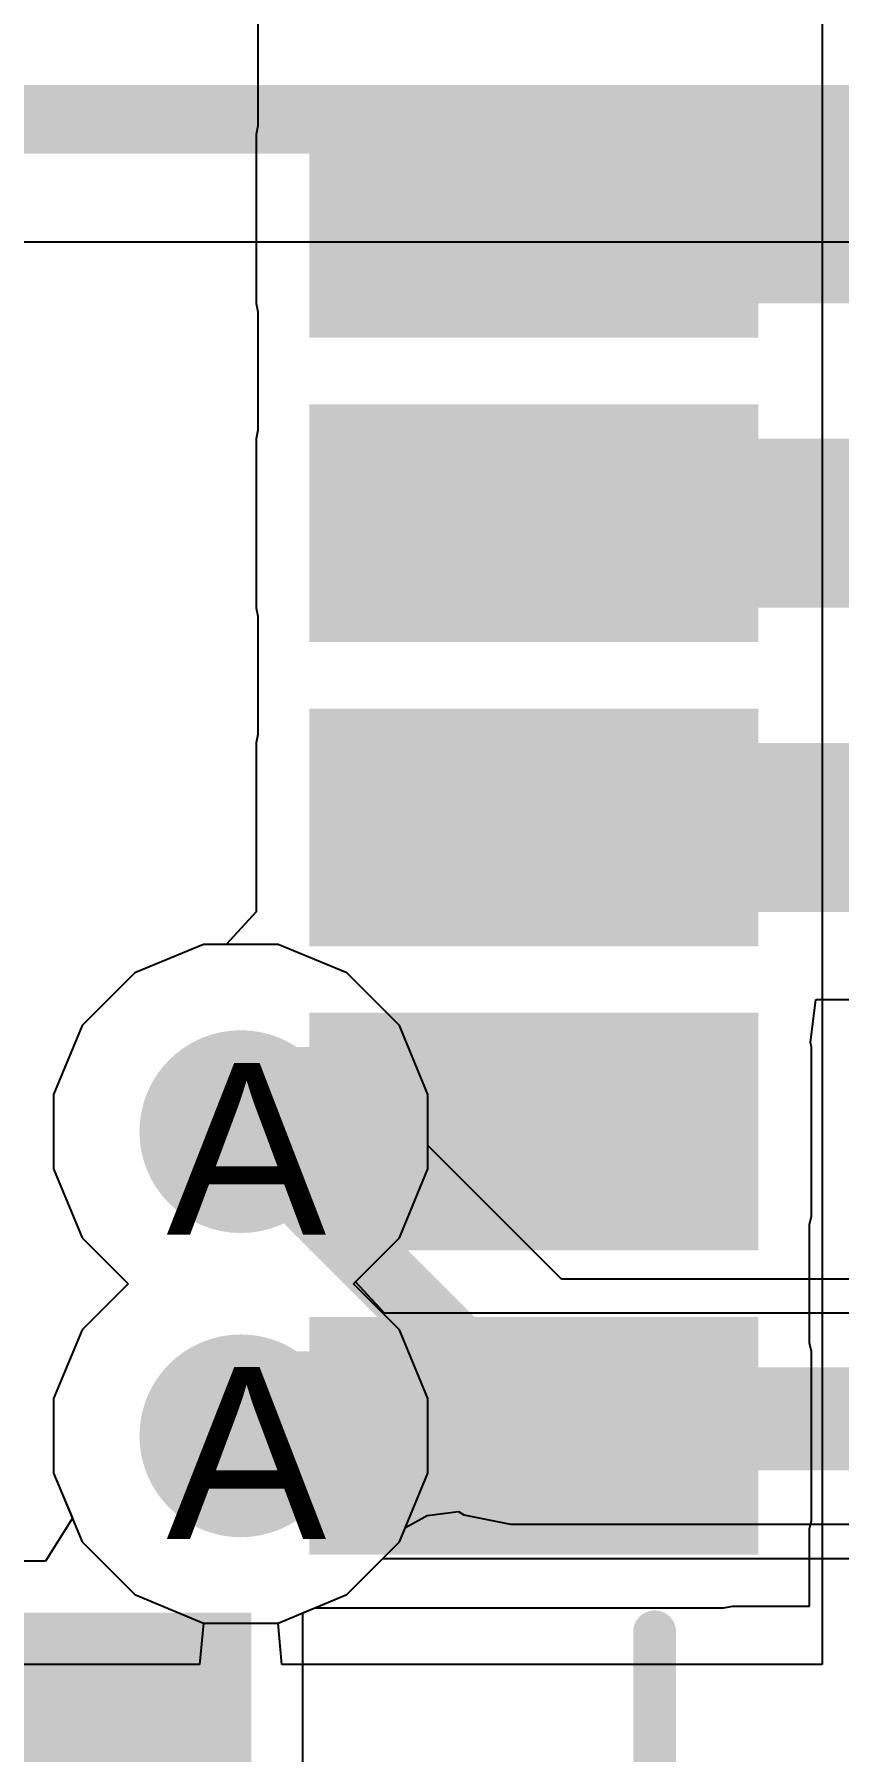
# Model space of a CAD drawing. Header units: inches. Extents: x 0 to 5271, y 0 to 5417.
# Drawn here: x 19.06 to 21.44, y 29.83 to 34.91 of the extents above; entities that cross this region are included whole.
import ezdxf

# ---------------------------------------------------------------- set-up
doc = ezdxf.new("R2010")
doc.units = ezdxf.units.IN
for name, color, linetype in [('Bottom Layer', 5, 'Continuous'), ('Drill Drawing', 1, 'Continuous'), ('L2_GND1', 16, 'Continuous'), ('L3_SIG1', 76, 'Continuous'), ('L4_PWR', 90, 'Continuous'), ('L5_GND2', 156, 'Continuous'), ('L6_SIG2', 130, 'Continuous'), ('L7_GND3', 216, 'Continuous'), ('Top Layer', 1, 'Continuous'), ('Top Overlay', 2, 'Continuous'), ('Top Paste', 8, 'Continuous'), ('Top Solder', 216, 'Continuous'), ('Via Holes', 16, 'Continuous')]:
    doc.layers.add(name, color=color, linetype=linetype)
doc.styles.add('Arial', font='', dxfattribs={"height": 0.2})
doc.styles.get('Arial').set_extended_font_data('Arial')

# ---------------------------------------------------------------- blocks, each defined once
blk = doc.blocks.new('AP6256__420')
at = {"layer": 'Top Layer'}
for points in [[(-5.1249, -4.75), (-6.2499, -4.75), (-6.2499, -4.25), (-5.1249, -4.25)], [(-4.7499, -6.25), (-4.7499, -5.125), (-4.2499, -5.125), (-4.2499, -6.25)], [(-3.85, -6.25), (-3.85, -5.125), (-3.35, -5.125), (-3.35, -6.25)], [(-2.9499, -6.25), (-2.9499, -5.125), (-2.4499, -5.125), (-2.4499, -6.25)], [(-2.05, -6.25), (-2.05, -5.125), (-1.55, -5.125), (-1.55, -6.25)], [(-1.1499, -6.25), (-1.1499, -5.125), (-0.6499, -5.125), (-0.6499, -6.25)]]:
    blk.add_hatch(color=1, dxfattribs=at).paths.add_polyline_path(points)
at = {"layer": 'Top Paste'}
for points in [[(-5.1249, -4.75), (-6.2499, -4.75), (-6.2499, -4.25), (-5.1249, -4.25)], [(-4.7499, -6.25), (-4.7499, -5.125), (-4.2499, -5.125), (-4.2499, -6.25)], [(-3.85, -6.25), (-3.85, -5.125), (-3.35, -5.125), (-3.35, -6.25)], [(-2.9499, -6.25), (-2.9499, -5.125), (-2.4499, -5.125), (-2.4499, -6.25)], [(-2.05, -6.25), (-2.05, -5.125), (-1.55, -5.125), (-1.55, -6.25)], [(-1.1499, -6.25), (-1.1499, -5.125), (-0.6499, -5.125), (-0.6499, -6.25)]]:
    blk.add_hatch(color=8, dxfattribs=at).paths.add_polyline_path(points)
at = {"layer": 'Top Solder'}
for points in [[(-5.0233, -4.8516), (-6.3515, -4.8516), (-6.3515, -4.1484), (-5.0233, -4.1484)], [(-4.8515, -6.3516), (-4.8515, -5.0234), (-4.1483, -5.0234), (-4.1483, -6.3516)], [(-3.9516, -6.3516), (-3.9516, -5.0234), (-3.2484, -5.0234), (-3.2484, -6.3516)], [(-3.0515, -6.3516), (-3.0515, -5.0234), (-2.3483, -5.0234), (-2.3483, -6.3516)], [(-2.1516, -6.3516), (-2.1516, -5.0234), (-1.4484, -5.0234), (-1.4484, -6.3516)], [(-1.2515, -6.3516), (-1.2515, -5.0234), (-0.5483, -5.0234), (-0.5483, -6.3516)]]:
    blk.add_hatch(color=216, dxfattribs=at).paths.add_polyline_path(points)
at = {"layer": 'Top Overlay'}
blk.add_lwpolyline([(-6.0452, -6.0452, 0.127, 0.127, 0), (-5.08, -6.0452, 0.127, 0.127, 0)], format="xyseb", dxfattribs=at)
blk.add_lwpolyline([(-5.1117, -6.0452, 0.0635, 0.0635, 1), (-5.0482, -6.0452, 0.0635, 0.0635, 1)], format="xyseb", close=True, dxfattribs=at)

msp = doc.modelspace()

# ---------------------------------------------------------------- hatches: boundary and pattern name
at = {"layer": 'Bottom Layer'}
h = msp.add_hatch(color=5, dxfattribs=at)
edge = h.paths.add_edge_path()
edge.add_arc((19.6662, 31.6597), 0.3, 0, 360)
h = msp.add_hatch(color=5, dxfattribs=at)
edge = h.paths.add_edge_path()
edge.add_arc((19.6662, 30.7598), 0.3, 0, 360)
at = {"layer": 'L2_GND1'}
h = msp.add_hatch(color=16, dxfattribs=at)
edge = h.paths.add_edge_path()
edge.add_arc((19.6662, 31.6597), 0.3, 0, 360)
h = msp.add_hatch(color=16, dxfattribs=at)
edge = h.paths.add_edge_path()
edge.add_arc((19.6662, 30.7598), 0.3, 0, 360)
at = {"layer": 'L3_SIG1'}
h = msp.add_hatch(color=76, dxfattribs=at)
edge = h.paths.add_edge_path()
edge.add_arc((19.6662, 31.6597), 0.3, 0, 360)
h = msp.add_hatch(color=76, dxfattribs=at)
edge = h.paths.add_edge_path()
edge.add_arc((19.6662, 30.7598), 0.3, 0, 360)
at = {"layer": 'L4_PWR'}
h = msp.add_hatch(color=90, dxfattribs=at)
edge = h.paths.add_edge_path()
edge.add_arc((19.6662, 31.6597), 0.3, 0, 360)
h = msp.add_hatch(color=90, dxfattribs=at)
edge = h.paths.add_edge_path()
edge.add_arc((19.6662, 30.7598), 0.3, 0, 360)
at = {"layer": 'L5_GND2'}
h = msp.add_hatch(color=156, dxfattribs=at)
edge = h.paths.add_edge_path()
edge.add_arc((19.6662, 31.6597), 0.3, 0, 360)
h = msp.add_hatch(color=156, dxfattribs=at)
edge = h.paths.add_edge_path()
edge.add_arc((19.6662, 30.7598), 0.3, 0, 360)
at = {"layer": 'L6_SIG2'}
h = msp.add_hatch(color=130, dxfattribs=at)
edge = h.paths.add_edge_path()
edge.add_arc((19.6662, 31.6597), 0.3, 0, 360)
h = msp.add_hatch(color=130, dxfattribs=at)
edge = h.paths.add_edge_path()
edge.add_arc((19.6662, 30.7598), 0.3, 0, 360)
at = {"layer": 'L7_GND3'}
h = msp.add_hatch(color=216, dxfattribs=at)
edge = h.paths.add_edge_path()
edge.add_arc((19.6662, 31.6597), 0.3, 0, 360)
h = msp.add_hatch(color=216, dxfattribs=at)
edge = h.paths.add_edge_path()
edge.add_arc((19.6662, 30.7598), 0.3, 0, 360)
at = {"layer": 'Top Layer'}
for points in [[(19.971, 34.1097), (22.339, 34.1097), (22.339, 34.6097), (19.971, 34.6097)], [(19.971, 33.2097), (22.339, 33.2097), (22.339, 33.7097), (19.971, 33.7097)], [(19.971, 32.3097), (22.339, 32.3097), (22.339, 32.8097), (19.971, 32.8097)], [(19.6662, 31.4097), (21.096, 31.4097), (21.096, 31.9097), (19.6662, 31.9097)], [(19.6662, 30.5097), (21.096, 30.5097), (21.096, 31.0097), (19.6662, 31.0097)]]:
    msp.add_hatch(color=1, dxfattribs=at).paths.add_polyline_path(points)
h = msp.add_hatch(color=1, dxfattribs=at)
edge = h.paths.add_edge_path()
edge.add_arc((19.6662, 31.6597), 0.3, 0, 360)
h = msp.add_hatch(color=1, dxfattribs=at)
edge = h.paths.add_edge_path()
edge.add_arc((19.6662, 30.7598), 0.3, 0, 360)
at = {"layer": 'Via Holes'}
h = msp.add_hatch(color=7, dxfattribs=at)
edge = h.paths.add_edge_path()
edge.add_arc((19.6662, 31.6597), 0.15, 0, 360)
h = msp.add_hatch(color=7, dxfattribs=at)
edge = h.paths.add_edge_path()
edge.add_arc((19.6662, 30.7598), 0.15, 0, 360)

# ---------------------------------------------------------------- linework, layer by layer
at = {"layer": 'Bottom Layer'}
for p, q in [((19.556, 32.2137), (19.3524, 32.1294)), ((19.7764, 32.2137), (19.556, 32.2137)), ((19.98, 32.1294), (19.7764, 32.2137)), ((19.3524, 32.1294), (19.1965, 31.9735)), ((20.1359, 31.9735), (19.98, 32.1294)), ((19.1965, 31.9735), (19.1122, 31.7699)), ((20.2202, 31.7699), (20.1359, 31.9735)), ((19.1122, 31.7699), (19.1122, 31.5495)), ((20.2202, 31.5495), (20.2202, 31.7699)), ((19.1122, 31.5495), (19.1965, 31.3459)), ((20.1359, 31.3459), (20.2202, 31.5495)), ((19.1965, 31.3459), (19.3327, 31.2097)), ((19.9997, 31.2097), (20.1359, 31.3459)), ((19.3327, 31.2097), (19.1965, 31.0736)), ((20.1359, 31.0736), (19.9997, 31.2097)), ((19.1965, 31.0736), (19.1122, 30.87)), ((20.2202, 30.87), (20.1359, 31.0736)), ((19.1122, 30.87), (19.1122, 30.6496)), ((20.2202, 30.6496), (20.2202, 30.87)), ((19.1122, 30.6496), (19.1965, 30.4459)), ((20.1359, 30.4459), (20.2202, 30.6496)), ((19.1965, 30.4459), (19.3524, 30.2901)), ((19.98, 30.2901), (20.1359, 30.4459)), ((19.3524, 30.2901), (19.556, 30.2058)), ((19.7764, 30.2058), (19.98, 30.2901)), ((19.556, 30.2058), (19.7764, 30.2058))]:
    msp.add_line(p, q, dxfattribs=at)
at = {"layer": 'L2_GND1'}
for p, q in [((19.556, 32.2137), (19.3524, 32.1294)), ((19.7764, 32.2137), (19.556, 32.2137)), ((19.98, 32.1294), (19.7764, 32.2137)), ((19.3524, 32.1294), (19.1965, 31.9735)), ((20.1359, 31.9735), (19.98, 32.1294)), ((19.1965, 31.9735), (19.1122, 31.7699)), ((20.2202, 31.7699), (20.1359, 31.9735)), ((19.1122, 31.7699), (19.1122, 31.5495)), ((20.2202, 31.5495), (20.2202, 31.7699)), ((19.1122, 31.5495), (19.1965, 31.3459)), ((20.1359, 31.3459), (20.2202, 31.5495)), ((19.1965, 31.3459), (19.3327, 31.2097)), ((19.9997, 31.2097), (20.1359, 31.3459)), ((19.3327, 31.2097), (19.1965, 31.0736)), ((20.1359, 31.0736), (19.9997, 31.2097)), ((19.1965, 31.0736), (19.1122, 30.87)), ((20.2202, 30.87), (20.1359, 31.0736)), ((19.1122, 30.87), (19.1122, 30.6496)), ((20.2202, 30.6496), (20.2202, 30.87)), ((19.1122, 30.6496), (19.1965, 30.4459)), ((20.1359, 30.4459), (20.2202, 30.6496)), ((19.1965, 30.4459), (19.3524, 30.2901)), ((19.98, 30.2901), (20.1359, 30.4459)), ((19.3524, 30.2901), (19.556, 30.2058)), ((19.7764, 30.2058), (19.98, 30.2901)), ((19.556, 30.2058), (19.7764, 30.2058))]:
    msp.add_line(p, q, dxfattribs=at)
at = {"layer": 'L3_SIG1'}
for p, q in [((17.7874, 34.2921), (22.3103, 34.2921)), ((19.556, 32.2137), (19.3524, 32.1294)), ((19.7764, 32.2137), (19.556, 32.2137)), ((19.98, 32.1294), (19.7764, 32.2137)), ((19.3524, 32.1294), (19.1965, 31.9735)), ((20.1359, 31.9735), (19.98, 32.1294)), ((19.1965, 31.9735), (19.1122, 31.7699)), ((20.2202, 31.7699), (20.1359, 31.9735)), ((19.1122, 31.7699), (19.1122, 31.5495)), ((20.2202, 31.5495), (20.2202, 31.7699)), ((19.1122, 31.5495), (19.1965, 31.3459)), ((20.1359, 31.3459), (20.2202, 31.5495)), ((19.1965, 31.3459), (19.3327, 31.2097)), ((20.0054, 31.2155), (20.1359, 31.3459)), ((19.3327, 31.2097), (19.1965, 31.0736)), ((20.0919, 31.1223), (20.0054, 31.2155)), ((27.841, 31.1223), (20.0919, 31.1223)), ((19.1965, 31.0736), (19.1122, 30.87)), ((19.1122, 30.87), (19.1122, 30.6496)), ((19.1122, 30.6496), (19.1965, 30.4459)), ((19.1965, 30.4459), (19.3524, 30.2901)), ((19.98, 30.2901), (20.0871, 30.3972)), ((20.0871, 30.3972), (27.9911, 30.3972)), ((19.3524, 30.2901), (19.556, 30.2058)), ((19.7764, 30.2058), (19.98, 30.2901)), ((19.556, 30.2058), (19.7764, 30.2058))]:
    msp.add_line(p, q, dxfattribs=at)
for points in [[(17.3665, 34.6547, 0.2032, 0.2032, 0), (22.3103, 34.6547, 0.2032, 0.2032, 0)], [(19.6662, 30.7598, 0.2032, 0.2032, 0), (27.9912, 30.7598, 0.2032, 0.2032, 0)]]:
    msp.add_lwpolyline(points, format="xyseb", dxfattribs=at)
msp.add_lwpolyline([(19.6154, 30.7598, 0.1016, 0.1016, 1), (19.717, 30.7598, 0.1016, 0.1016, 1)], format="xyseb", close=True, dxfattribs=at)
at = {"layer": 'L4_PWR'}
for p, q in [((21.3868, 38.0238), (21.3868, 30.0836)), ((19.556, 32.2137), (19.3524, 32.1294)), ((19.7764, 32.2137), (19.556, 32.2137)), ((19.98, 32.1294), (19.7764, 32.2137)), ((19.3524, 32.1294), (19.1965, 31.9735)), ((20.1359, 31.9735), (19.98, 32.1294)), ((19.1965, 31.9735), (19.1122, 31.7699)), ((20.2202, 31.7699), (20.1359, 31.9735)), ((19.1122, 31.7699), (19.1122, 31.5495)), ((20.2202, 31.5495), (20.2202, 31.7699)), ((19.1122, 31.5495), (19.1965, 31.3459)), ((20.1359, 31.3459), (20.2202, 31.5495)), ((19.1965, 31.3459), (19.3327, 31.2097)), ((19.9997, 31.2097), (20.1359, 31.3459)), ((19.3327, 31.2097), (19.1965, 31.0736)), ((20.1359, 31.0736), (19.9997, 31.2097)), ((19.1965, 31.0736), (19.1122, 30.87)), ((20.2202, 30.87), (20.1359, 31.0736)), ((19.1122, 30.87), (19.1122, 30.6496)), ((20.2202, 30.6496), (20.2202, 30.87)), ((19.1122, 30.6496), (19.1965, 30.4459)), ((20.1359, 30.4459), (20.2202, 30.6496)), ((19.1965, 30.4459), (19.3524, 30.2901)), ((19.98, 30.2901), (20.1359, 30.4459)), ((19.3524, 30.2901), (19.556, 30.2058)), ((19.7764, 30.2058), (19.98, 30.2901)), ((19.556, 30.2058), (19.5444, 30.0836)), ((19.788, 30.0836), (19.7764, 30.2058)), ((19.5444, 30.0836), (18.3214, 30.0836)), ((21.3868, 30.0836), (19.788, 30.0836))]:
    msp.add_line(p, q, dxfattribs=at)
at = {"layer": 'L5_GND2'}
for p, q in [((19.556, 32.2137), (19.3524, 32.1294)), ((19.7764, 32.2137), (19.556, 32.2137)), ((19.98, 32.1294), (19.7764, 32.2137)), ((19.3524, 32.1294), (19.1965, 31.9735)), ((20.1359, 31.9735), (19.98, 32.1294)), ((19.1965, 31.9735), (19.1122, 31.7699)), ((20.2202, 31.7699), (20.1359, 31.9735)), ((19.1122, 31.7699), (19.1122, 31.5495)), ((20.2202, 31.5495), (20.2202, 31.7699)), ((19.1122, 31.5495), (19.1965, 31.3459)), ((20.1359, 31.3459), (20.2202, 31.5495)), ((19.1965, 31.3459), (19.3327, 31.2097)), ((19.9997, 31.2097), (20.1359, 31.3459)), ((19.3327, 31.2097), (19.1965, 31.0736)), ((20.1359, 31.0736), (19.9997, 31.2097)), ((19.1965, 31.0736), (19.1122, 30.87)), ((20.2202, 30.87), (20.1359, 31.0736)), ((19.1122, 30.87), (19.1122, 30.6496)), ((20.2202, 30.6496), (20.2202, 30.87)), ((19.1122, 30.6496), (19.1965, 30.4459)), ((20.1359, 30.4459), (20.2202, 30.6496)), ((19.1965, 30.4459), (19.3524, 30.2901)), ((19.98, 30.2901), (20.1359, 30.4459)), ((19.3524, 30.2901), (19.556, 30.2058)), ((19.7764, 30.2058), (19.98, 30.2901)), ((19.556, 30.2058), (19.7764, 30.2058))]:
    msp.add_line(p, q, dxfattribs=at)
at = {"layer": 'L6_SIG2'}
for p, q in [((19.556, 32.2137), (19.3524, 32.1294)), ((19.7764, 32.2137), (19.556, 32.2137)), ((19.98, 32.1294), (19.7764, 32.2137)), ((19.3524, 32.1294), (19.1965, 31.9735)), ((20.1359, 31.9735), (19.98, 32.1294)), ((19.1965, 31.9735), (19.1122, 31.7699)), ((20.2202, 31.7699), (20.1359, 31.9735)), ((19.1122, 31.7699), (19.1122, 31.5495)), ((20.2202, 31.6185), (20.2202, 31.7699)), ((20.6151, 31.2236), (20.2202, 31.6185)), ((19.1122, 31.5495), (19.1965, 31.3459)), ((19.1965, 31.3459), (19.3327, 31.2097)), ((19.3327, 31.2097), (19.1965, 31.0736)), ((22.6569, 31.2236), (20.6151, 31.2236)), ((19.1965, 31.0736), (19.1122, 30.87)), ((19.1122, 30.87), (19.1122, 30.6496)), ((19.1122, 30.6496), (19.1965, 30.4459)), ((20.2176, 30.5238), (20.3108, 30.5363)), ((20.3108, 30.5363), (20.3262, 30.526)), ((20.1359, 30.4459), (20.1535, 30.4886)), ((20.1535, 30.4886), (20.2176, 30.5238)), ((20.3262, 30.526), (20.4649, 30.4984)), ((20.4649, 30.4984), (27.305, 30.4984)), ((19.1965, 30.4459), (19.3524, 30.2901)), ((19.98, 30.2901), (20.1359, 30.4459)), ((19.3524, 30.2901), (19.556, 30.2058)), ((19.7764, 30.2058), (19.98, 30.2901)), ((19.556, 30.2058), (19.7764, 30.2058))]:
    msp.add_line(p, q, dxfattribs=at)
for points in [[(19.6662, 31.6597, 0.2032, 0.2032, 0), (20.4649, 30.861, 0.2032, 0.2032, 0)], [(20.4649, 30.861, 0.2032, 0.2032, 0), (27.305, 30.861, 0.2032, 0.2032, 0)]]:
    msp.add_lwpolyline(points, format="xyseb", dxfattribs=at)
for points in [[(19.6154, 31.6597, 0.1016, 0.1016, 1), (19.717, 31.6597, 0.1016, 0.1016, 1)], [(20.4141, 30.861, 0.1016, 0.1016, 1), (20.5157, 30.861, 0.1016, 0.1016, 1)], [(20.4141, 30.861, 0.1016, 0.1016, 1), (20.5157, 30.861, 0.1016, 0.1016, 1)]]:
    msp.add_lwpolyline(points, format="xyseb", close=True, dxfattribs=at)
at = {"layer": 'L7_GND3'}
for p, q in [((19.556, 32.2137), (19.3524, 32.1294)), ((19.7764, 32.2137), (19.556, 32.2137)), ((19.98, 32.1294), (19.7764, 32.2137)), ((19.3524, 32.1294), (19.1965, 31.9735)), ((20.1359, 31.9735), (19.98, 32.1294)), ((19.1965, 31.9735), (19.1122, 31.7699)), ((20.2202, 31.7699), (20.1359, 31.9735)), ((19.1122, 31.7699), (19.1122, 31.5495)), ((20.2202, 31.5495), (20.2202, 31.7699)), ((19.1122, 31.5495), (19.1965, 31.3459)), ((20.1359, 31.3459), (20.2202, 31.5495)), ((19.1965, 31.3459), (19.3327, 31.2097)), ((19.9997, 31.2097), (20.1359, 31.3459)), ((19.3327, 31.2097), (19.1965, 31.0736)), ((20.1359, 31.0736), (19.9997, 31.2097)), ((19.1965, 31.0736), (19.1122, 30.87)), ((20.2202, 30.87), (20.1359, 31.0736)), ((19.1122, 30.87), (19.1122, 30.6496)), ((20.2202, 30.6496), (20.2202, 30.87)), ((19.1122, 30.6496), (19.1965, 30.4459)), ((20.1359, 30.4459), (20.2202, 30.6496)), ((19.1965, 30.4459), (19.3524, 30.2901)), ((19.98, 30.2901), (20.1359, 30.4459)), ((19.3524, 30.2901), (19.556, 30.2058)), ((19.7764, 30.2058), (19.98, 30.2901)), ((19.556, 30.2058), (19.7764, 30.2058))]:
    msp.add_line(p, q, dxfattribs=at)
at = {"layer": 'Top Layer'}
for p, q in [((19.717, 34.9846), (19.717, 34.6348)), ((19.717, 34.6348), (19.712, 34.6097)), ((19.712, 34.6097), (19.712, 34.1097)), ((19.712, 34.1097), (19.717, 34.0846)), ((19.717, 34.0846), (19.717, 33.7348)), ((19.717, 33.7348), (19.712, 33.7097)), ((19.712, 33.7097), (19.712, 33.2097)), ((19.712, 33.2097), (19.717, 33.1846)), ((19.717, 33.1846), (19.717, 32.8348)), ((19.717, 32.8348), (19.712, 32.8097)), ((19.712, 32.8097), (19.712, 32.3097)), ((19.712, 32.3097), (19.6233, 32.2137)), ((19.556, 32.2137), (19.3524, 32.1294)), ((19.6233, 32.2137), (19.556, 32.2137)), ((19.3524, 32.1294), (19.1965, 31.9735)), ((21.3522, 31.9237), (21.3685, 32.0507)), ((21.3685, 32.0507), (21.6278, 32.0507)), ((19.1965, 31.9735), (19.1122, 31.7699)), ((21.355, 31.9097), (21.3522, 31.9237)), ((21.355, 31.4097), (21.355, 31.9097)), ((19.1122, 31.7699), (19.1122, 31.5495)), ((19.1122, 31.5495), (19.1965, 31.3459)), ((21.35, 31.3846), (21.355, 31.4097)), ((19.1965, 31.3459), (19.3327, 31.2097)), ((21.35, 31.0348), (21.35, 31.3846)), ((19.3327, 31.2097), (19.1965, 31.0736)), ((19.1965, 31.0736), (19.1122, 30.87)), ((21.355, 31.0097), (21.35, 31.0348)), ((21.355, 30.5097), (21.355, 31.0097)), ((19.1122, 30.87), (19.1122, 30.6496)), ((19.1122, 30.6496), (19.1676, 30.5158)), ((19.1676, 30.5158), (19.0878, 30.3888)), ((21.35, 30.4847), (21.355, 30.5097)), ((21.35, 30.2558), (21.35, 30.4847)), ((19.0878, 30.3888), (16.3, 30.3888)), ((19.85, 30.2363), (19.885, 30.2507)), ((19.85, 28.918), (19.85, 30.2363)), ((19.885, 30.2507), (21.096, 30.2507)), ((21.096, 30.2507), (21.1212, 30.2558)), ((21.1212, 30.2558), (21.35, 30.2558))]:
    msp.add_line(p, q, dxfattribs=at)

# ---------------------------------------------------------------- block references
at = {"rotation": 90}
msp.add_blockref('AP6256__420', (14.846, 35.2597), dxfattribs=at)

# ---------------------------------------------------------------- texts
at = {"layer": 'Drill Drawing', "style": 'Arial'}
for p in [(19.4461, 31.355), (19.4461, 30.455)]:
    msp.add_text('A', height=0.508, dxfattribs=at).set_placement(p)

doc.saveas('drawing.dxf')
